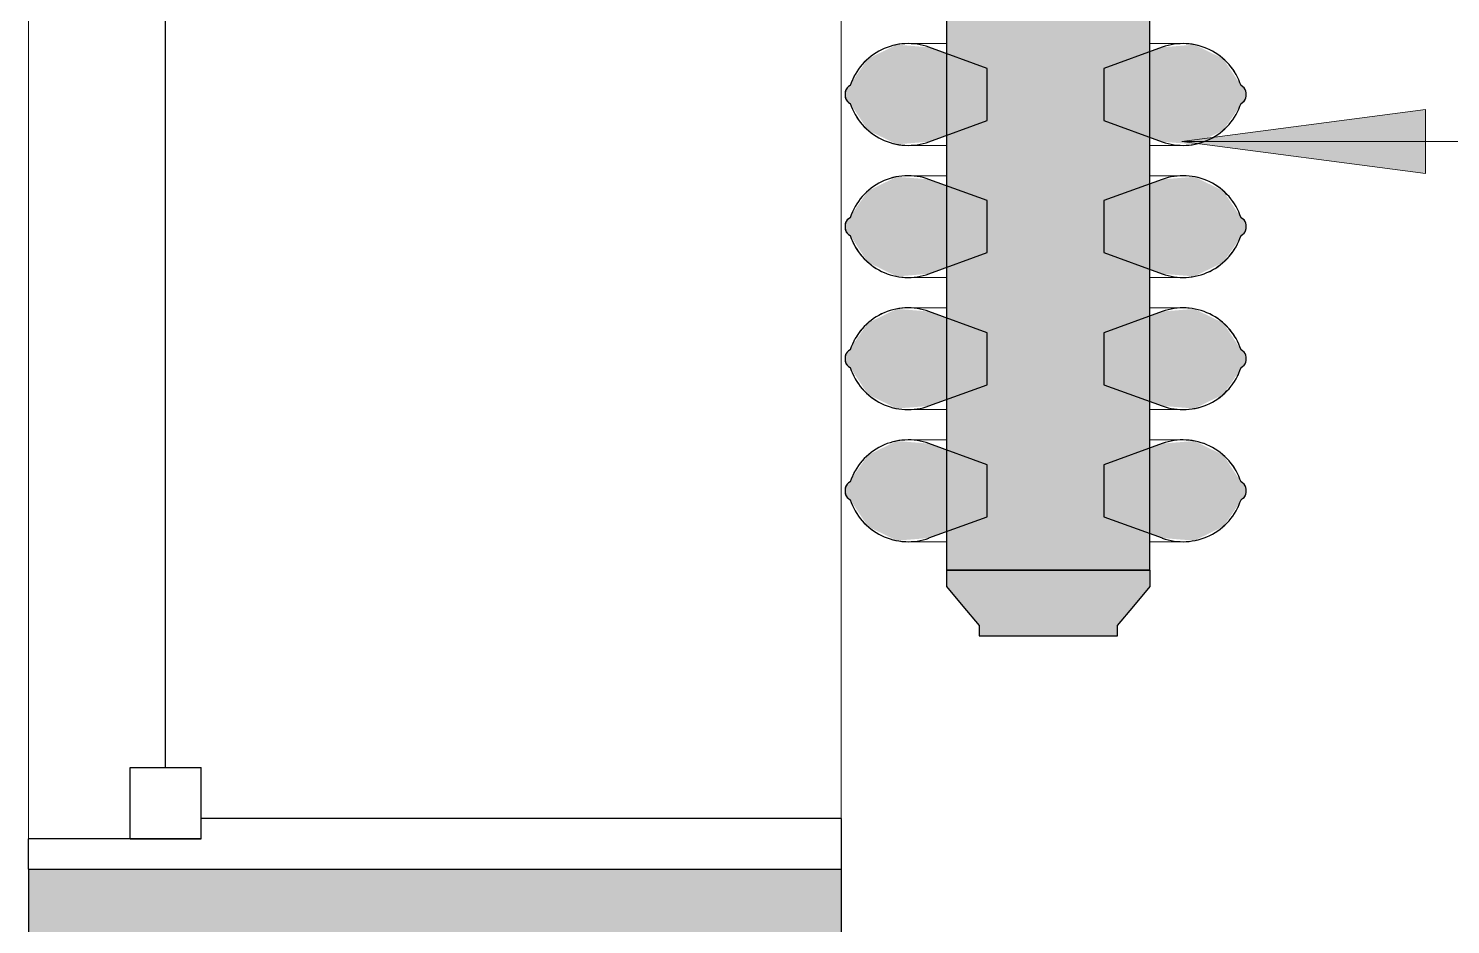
# Model space of a CAD drawing. Header units: inches. Extents: x -1176 to 1551, y -3558 to 978.
# Drawn here: x -1035.06 to -1000.06, y 603.01 to 625.06 of the extents above; entities that cross this region are included whole.
import ezdxf

# ---------------------------------------------------------------- set-up
doc = ezdxf.new("R2010")
doc.units = ezdxf.units.IN
doc.header["$MEASUREMENT"] = 0
doc.linetypes.add('Demolished', pattern=[0.1875, 0.125, -0.0625])
for name, color, linetype, lineweight in [('A-ANNO-KEYN', 231, 'Continuous', 9), ('A-GENM', 13, 'Demolished', 9), ('A-GLAZ', 151, 'Continuous', 18), ('A-WALL', 113, 'Continuous', 18), ('A-WALL-PATT', 111, 'Continuous', 18)]:
    doc.layers.add(name, color=color, linetype=linetype, lineweight=lineweight)

# ---------------------------------------------------------------- blocks, each defined once
blk = doc.blocks.new('Double Hung - side window 4_ X 6_ 3_ H-6972878-1st Floor Demo')
at = {"layer": 'A-GLAZ', "color": 8, "lineweight": 30}
for p, q in [((-18.75, 10), (-18, 10)), ((-18, 5.75), (-18, 10)), ((18, 5.75), (18, 10)), ((18.75, 10), (18, 10)), ((-18, 7.5), (-18, 5.75)), ((-18, 7.5), (-16.25, 7.5)), ((-16.25, 7.5), (-16.25, 5.75)), ((16.25, 7.5), (16.25, 5.75)), ((18, 7.5), (16.25, 7.5)), ((18, 7.5), (18, 5.75)), ((-16.25, 6.625), (16.25, 6.625)), ((-18, 5.75), (-16.25, 5.75)), ((-18, 5.75), (-17.5, 5.75)), ((-17.5, -10), (-17.5, 5.75)), ((18, 5.75), (16.25, 5.75)), ((17.5, 5.75), (18, 5.75)), ((17.5, 5.75), (17.5, -10)), ((-17.5, -10), (-18.75, -10)), ((17.5, -10), (18.75, -10))]:
    blk.add_line(p, q, dxfattribs=at)
blk = doc.blocks.new('Cast_Iron_Radiator_8182 - Cast_Iron_Radiator_8182-V45-1st Floor Demo')
at = {"layer": 'A-GENM', "linetype": 'Continuous'}
h = blk.add_hatch(color=7, dxfattribs=at)
h.paths.add_polyline_path([(5.226, -3.66), (5.161, -2.87), (4.639, -1.435), (3.361, -1.435), (2.839, -2.87), (2.774, -3.66), (3.121, -4.372), (3.807, -4.848), (3.874, -4.91), (4.037, -4.933), (4.126, -4.91), (4.218, -4.809), (4.879, -4.372)], flags=0)
h.paths.add_polyline_path([(5.226, 3.66), (4.879, 4.372), (4.193, 4.848), (4.126, 4.91), (3.963, 4.933), (3.874, 4.91), (3.782, 4.809), (3.121, 4.372), (2.774, 3.66), (2.839, 2.87), (3.361, 1.435), (4.639, 1.435), (5.161, 2.87)], flags=0)
h = blk.add_hatch(color=7, dxfattribs=at)
h.paths.add_polyline_path([(8.476, -3.66), (8.411, -2.87), (7.889, -1.435), (6.611, -1.435), (6.089, -2.87), (6.024, -3.66), (6.371, -4.372), (7.057, -4.848), (7.124, -4.91), (7.287, -4.933), (7.376, -4.91), (7.574, -4.739), (8.129, -4.372)], flags=0)
h.paths.add_polyline_path([(8.476, 3.66), (8.129, 4.372), (7.443, 4.848), (7.376, 4.91), (7.213, 4.933), (7.124, 4.91), (7.032, 4.809), (6.371, 4.372), (6.024, 3.66), (6.089, 2.87), (6.611, 1.435), (7.889, 1.435), (8.411, 2.87)], flags=0)
h = blk.add_hatch(color=7, dxfattribs=at)
h.paths.add_polyline_path([(11.726, 3.66), (11.379, 4.372), (10.693, 4.848), (10.626, 4.91), (10.463, 4.933), (10.374, 4.91), (10.282, 4.809), (9.621, 4.372), (9.274, 3.66), (9.339, 2.87), (9.861, 1.435), (11.139, 1.435), (11.661, 2.87)], flags=0)
h.paths.add_polyline_path([(11.726, -3.66), (11.661, -2.87), (11.139, -1.435), (9.861, -1.435), (9.339, -2.87), (9.274, -3.66), (9.621, -4.372), (10.307, -4.848), (10.374, -4.91), (10.537, -4.933), (10.626, -4.91), (10.718, -4.809), (11.379, -4.372)], flags=0)
h = blk.add_hatch(color=7, dxfattribs=at)
h.paths.add_polyline_path([(14.976, -3.66), (14.911, -2.87), (14.389, -1.435), (13.111, -1.435), (12.589, -2.87), (12.524, -3.66), (12.871, -4.372), (13.557, -4.848), (13.624, -4.91), (13.787, -4.933), (13.876, -4.91), (13.968, -4.809), (14.629, -4.372)], flags=0)
h.paths.add_polyline_path([(14.976, 3.66), (14.629, 4.372), (13.943, 4.848), (13.876, 4.91), (13.713, 4.933), (13.624, 4.91), (13.532, 4.809), (12.871, 4.372), (12.524, 3.66), (12.589, 2.87), (13.111, 1.435), (14.389, 1.435), (14.911, 2.87)], flags=0)
for points in [[(15.702, 2.561), (-7.179, 2.561), (-7.179, -2.438), (15.702, -2.438), (15.702, 0.642)], [(17.314, 1.77), (17.064, 1.77), (16.106, 2.574), (15.702, 2.574), (15.702, -2.438), (16.106, -2.438), (17.064, -1.634), (17.314, -1.634), (17.314, 0.642)]]:
    blk.add_hatch(color=7, dxfattribs=at).paths.add_polyline_path(points, flags=0)
at = {"layer": 'A-GENM', "color": 8, "linetype": 'Continuous', "lineweight": 30}
for p, q in [((4.037, 4.933), (3.963, 4.933)), ((7.287, 4.933), (7.213, 4.933)), ((10.537, 4.933), (10.463, 4.933)), ((13.787, 4.933), (13.713, 4.933)), ((3.807, 4.848), (3.782, 4.809)), ((4.218, 4.809), (4.193, 4.848)), ((7.057, 4.848), (7.032, 4.809)), ((7.468, 4.809), (7.443, 4.848)), ((10.307, 4.848), (10.282, 4.809)), ((10.718, 4.809), (10.693, 4.848)), ((13.557, 4.848), (13.532, 4.809)), ((13.968, 4.809), (13.943, 4.848)), ((2.839, 2.87), (3.361, 1.435)), ((4.639, 1.435), (5.161, 2.87)), ((6.089, 2.87), (6.611, 1.435)), ((7.889, 1.435), (8.411, 2.87)), ((9.339, 2.87), (9.861, 1.435)), ((11.139, 1.435), (11.661, 2.87)), ((12.589, 2.87), (13.111, 1.435)), ((14.389, 1.435), (14.911, 2.87)), ((15.702, 2.561), (-7.179, 2.561)), ((16.106, 2.574), (15.702, 2.574)), ((15.702, 2.574), (15.702, -2.438)), ((15.702, -2.438), (15.702, 2.561)), ((17.314, 1.77), (17.064, 1.77)), ((17.314, -1.634), (17.314, 1.77)), ((3.361, 1.435), (4.639, 1.435)), ((6.611, 1.435), (7.889, 1.435)), ((9.861, 1.435), (11.139, 1.435)), ((13.111, 1.435), (14.389, 1.435)), ((3.361, -1.435), (2.839, -2.87)), ((4.639, -1.435), (3.361, -1.435)), ((5.161, -2.87), (4.639, -1.435)), ((6.611, -1.435), (6.089, -2.87)), ((7.889, -1.435), (6.611, -1.435)), ((8.411, -2.87), (7.889, -1.435)), ((9.861, -1.435), (9.339, -2.87)), ((11.139, -1.435), (9.861, -1.435)), ((11.661, -2.87), (11.139, -1.435)), ((13.111, -1.435), (12.589, -2.87)), ((14.389, -1.435), (13.111, -1.435)), ((14.911, -2.87), (14.389, -1.435)), ((17.064, -1.634), (17.314, -1.634)), ((-7.179, -2.438), (15.702, -2.438)), ((15.702, -2.438), (16.106, -2.438)), ((3.782, -4.809), (3.807, -4.848)), ((4.193, -4.848), (4.218, -4.809)), ((7.032, -4.809), (7.057, -4.848)), ((7.443, -4.848), (7.468, -4.809)), ((10.282, -4.809), (10.307, -4.848)), ((10.693, -4.848), (10.718, -4.809)), ((13.532, -4.809), (13.557, -4.848)), ((13.943, -4.848), (13.968, -4.809)), ((3.963, -4.933), (4.037, -4.933)), ((7.213, -4.933), (7.287, -4.933)), ((10.463, -4.933), (10.537, -4.933)), ((13.713, -4.933), (13.787, -4.933))]:
    blk.add_line(p, q, dxfattribs=at)
at = {"layer": 'A-GENM', "linetype": 'Continuous', "flags": 128}
for points in [[(3.807, 4.848), (3.812, 4.854), (3.816, 4.86), (3.821, 4.866), (3.825, 4.872), (3.831, 4.877), (3.836, 4.882), (3.841, 4.887), (3.847, 4.892), (3.853, 4.896), (3.859, 4.901), (3.865, 4.905), (3.872, 4.909), (3.878, 4.912), (3.885, 4.915), (3.892, 4.918), (3.899, 4.921), (3.906, 4.924), (3.913, 4.926), (3.92, 4.928), (3.927, 4.929), (3.934, 4.93), (3.942, 4.931), (3.949, 4.932), (3.957, 4.933), (3.963, 4.933)], [(4.037, 4.933), (4.044, 4.932), (4.052, 4.932), (4.059, 4.931), (4.067, 4.93), (4.074, 4.929), (4.081, 4.927), (4.088, 4.925), (4.095, 4.923), (4.102, 4.921), (4.109, 4.918), (4.116, 4.915), (4.123, 4.912), (4.129, 4.908), (4.136, 4.904), (4.142, 4.9), (4.148, 4.896), (4.154, 4.891), (4.159, 4.887), (4.165, 4.882), (4.17, 4.876), (4.175, 4.871), (4.18, 4.865), (4.185, 4.859), (4.189, 4.854), (4.193, 4.848)], [(7.057, 4.848), (7.062, 4.854), (7.066, 4.86), (7.071, 4.866), (7.075, 4.872), (7.081, 4.877), (7.086, 4.882), (7.091, 4.887), (7.097, 4.892), (7.103, 4.896), (7.109, 4.901), (7.115, 4.905), (7.122, 4.909), (7.128, 4.912), (7.135, 4.915), (7.142, 4.918), (7.149, 4.921), (7.156, 4.924), (7.163, 4.926), (7.17, 4.928), (7.177, 4.929), (7.184, 4.93), (7.192, 4.931), (7.199, 4.932), (7.207, 4.933), (7.213, 4.933)], [(7.287, 4.933), (7.294, 4.932), (7.302, 4.932), (7.309, 4.931), (7.317, 4.93), (7.324, 4.929), (7.331, 4.927), (7.338, 4.925), (7.345, 4.923), (7.352, 4.921), (7.359, 4.918), (7.366, 4.915), (7.373, 4.912), (7.379, 4.908), (7.386, 4.904), (7.392, 4.9), (7.398, 4.896), (7.404, 4.891), (7.409, 4.887), (7.415, 4.882), (7.42, 4.876), (7.425, 4.871), (7.43, 4.865), (7.435, 4.859), (7.439, 4.854), (7.443, 4.848)], [(10.307, 4.848), (10.312, 4.854), (10.316, 4.86), (10.321, 4.866), (10.325, 4.872), (10.331, 4.877), (10.336, 4.882), (10.341, 4.887), (10.347, 4.892), (10.353, 4.896), (10.359, 4.901), (10.365, 4.905), (10.372, 4.909), (10.378, 4.912), (10.385, 4.915), (10.392, 4.918), (10.399, 4.921), (10.406, 4.924), (10.413, 4.926), (10.42, 4.928), (10.427, 4.929), (10.434, 4.93), (10.442, 4.931), (10.449, 4.932), (10.457, 4.933), (10.463, 4.933)], [(10.537, 4.933), (10.544, 4.932), (10.552, 4.932), (10.559, 4.931), (10.567, 4.93), (10.574, 4.929), (10.581, 4.927), (10.588, 4.925), (10.595, 4.923), (10.602, 4.921), (10.609, 4.918), (10.616, 4.915), (10.623, 4.912), (10.629, 4.908), (10.636, 4.904), (10.642, 4.9), (10.648, 4.896), (10.654, 4.891), (10.659, 4.887), (10.665, 4.882), (10.67, 4.876), (10.675, 4.871), (10.68, 4.865), (10.685, 4.859), (10.689, 4.854), (10.693, 4.848)], [(13.557, 4.848), (13.562, 4.854), (13.566, 4.86), (13.571, 4.866), (13.575, 4.872), (13.581, 4.877), (13.586, 4.882), (13.591, 4.887), (13.597, 4.892), (13.603, 4.896), (13.609, 4.901), (13.615, 4.905), (13.622, 4.909), (13.628, 4.912), (13.635, 4.915), (13.642, 4.918), (13.649, 4.921), (13.656, 4.924), (13.663, 4.926), (13.67, 4.928), (13.677, 4.929), (13.684, 4.93), (13.692, 4.931), (13.699, 4.932), (13.707, 4.933), (13.713, 4.933)], [(13.787, 4.933), (13.794, 4.932), (13.802, 4.932), (13.809, 4.931), (13.817, 4.93), (13.824, 4.929), (13.831, 4.927), (13.838, 4.925), (13.845, 4.923), (13.852, 4.921), (13.859, 4.918), (13.866, 4.915), (13.873, 4.912), (13.879, 4.908), (13.886, 4.904), (13.892, 4.9), (13.898, 4.896), (13.904, 4.891), (13.909, 4.887), (13.915, 4.882), (13.92, 4.876), (13.925, 4.871), (13.93, 4.865), (13.935, 4.859), (13.939, 4.854), (13.943, 4.848)], [(2.748, 3.383), (2.749, 3.443), (2.753, 3.503), (2.759, 3.563), (2.767, 3.622), (2.778, 3.681), (2.791, 3.74), (2.807, 3.798), (2.824, 3.855), (2.844, 3.911), (2.867, 3.967), (2.891, 4.022), (2.918, 4.076), (2.946, 4.128), (2.977, 4.18), (3.01, 4.23), (3.045, 4.279), (3.082, 4.326), (3.12, 4.372), (3.161, 4.416), (3.203, 4.459), (3.247, 4.5), (3.292, 4.539), (3.339, 4.576), (3.388, 4.612), (3.438, 4.645), (3.489, 4.677), (3.541, 4.706), (3.595, 4.733), (3.649, 4.758), (3.705, 4.781), (3.761, 4.802), (3.782, 4.809)], [(4.218, 4.809), (4.275, 4.789), (4.331, 4.767), (4.385, 4.743), (4.439, 4.716), (4.492, 4.688), (4.544, 4.657), (4.594, 4.624), (4.643, 4.59), (4.691, 4.553), (4.737, 4.515), (4.781, 4.474), (4.824, 4.432), (4.865, 4.389), (4.904, 4.343), (4.942, 4.296), (4.977, 4.248), (5.011, 4.198), (5.043, 4.147), (5.072, 4.095), (5.099, 4.042), (5.125, 3.987), (5.148, 3.932), (5.169, 3.876), (5.187, 3.819), (5.203, 3.761), (5.217, 3.703), (5.229, 3.644), (5.238, 3.585), (5.245, 3.525), (5.25, 3.465), (5.252, 3.405), (5.252, 3.383)], [(5.998, 3.383), (5.999, 3.443), (6.003, 3.503), (6.009, 3.563), (6.017, 3.622), (6.028, 3.681), (6.041, 3.74), (6.057, 3.798), (6.074, 3.855), (6.094, 3.911), (6.117, 3.967), (6.141, 4.022), (6.168, 4.076), (6.196, 4.128), (6.227, 4.18), (6.26, 4.23), (6.295, 4.279), (6.332, 4.326), (6.37, 4.372), (6.411, 4.416), (6.453, 4.459), (6.497, 4.5), (6.542, 4.539), (6.589, 4.576), (6.638, 4.612), (6.688, 4.645), (6.739, 4.677), (6.791, 4.706), (6.845, 4.733), (6.899, 4.758), (6.955, 4.781), (7.011, 4.802), (7.032, 4.809)], [(7.468, 4.809), (7.525, 4.789), (7.581, 4.767), (7.635, 4.743), (7.689, 4.716), (7.742, 4.688), (7.794, 4.657), (7.844, 4.624), (7.893, 4.59), (7.941, 4.553), (7.987, 4.515), (8.031, 4.474), (8.074, 4.432), (8.115, 4.389), (8.154, 4.343), (8.192, 4.296), (8.227, 4.248), (8.261, 4.198), (8.293, 4.147), (8.322, 4.095), (8.349, 4.042), (8.375, 3.987), (8.398, 3.932), (8.419, 3.876), (8.437, 3.819), (8.453, 3.761), (8.467, 3.703), (8.479, 3.644), (8.488, 3.585), (8.495, 3.525), (8.5, 3.465), (8.502, 3.405), (8.502, 3.383)], [(9.248, 3.383), (9.249, 3.443), (9.253, 3.503), (9.259, 3.563), (9.267, 3.622), (9.278, 3.681), (9.291, 3.74), (9.307, 3.798), (9.324, 3.855), (9.344, 3.911), (9.367, 3.967), (9.391, 4.022), (9.418, 4.076), (9.446, 4.128), (9.477, 4.18), (9.51, 4.23), (9.545, 4.279), (9.582, 4.326), (9.62, 4.372), (9.661, 4.416), (9.703, 4.459), (9.747, 4.5), (9.792, 4.539), (9.839, 4.576), (9.888, 4.612), (9.938, 4.645), (9.989, 4.677), (10.041, 4.706), (10.095, 4.733), (10.149, 4.758), (10.205, 4.781), (10.261, 4.802), (10.282, 4.809)], [(10.718, 4.809), (10.775, 4.789), (10.831, 4.767), (10.885, 4.743), (10.939, 4.716), (10.992, 4.688), (11.044, 4.657), (11.094, 4.624), (11.143, 4.59), (11.191, 4.553), (11.237, 4.515), (11.281, 4.474), (11.324, 4.432), (11.365, 4.389), (11.404, 4.343), (11.442, 4.296), (11.477, 4.248), (11.511, 4.198), (11.543, 4.147), (11.572, 4.095), (11.599, 4.042), (11.625, 3.987), (11.648, 3.932), (11.669, 3.876), (11.687, 3.819), (11.703, 3.761), (11.717, 3.703), (11.729, 3.644), (11.738, 3.585), (11.745, 3.525), (11.75, 3.465), (11.752, 3.405), (11.752, 3.383)], [(12.498, 3.383), (12.499, 3.443), (12.503, 3.503), (12.509, 3.563), (12.517, 3.622), (12.528, 3.681), (12.541, 3.74), (12.557, 3.798), (12.574, 3.855), (12.594, 3.911), (12.617, 3.967), (12.641, 4.022), (12.668, 4.076), (12.696, 4.128), (12.727, 4.18), (12.76, 4.23), (12.795, 4.279), (12.832, 4.326), (12.87, 4.372), (12.911, 4.416), (12.953, 4.459), (12.997, 4.5), (13.042, 4.539), (13.089, 4.576), (13.138, 4.612), (13.188, 4.645), (13.239, 4.677), (13.291, 4.706), (13.345, 4.733), (13.399, 4.758), (13.455, 4.781), (13.511, 4.802), (13.532, 4.809)], [(13.968, 4.809), (14.025, 4.789), (14.081, 4.767), (14.135, 4.743), (14.189, 4.716), (14.242, 4.688), (14.294, 4.657), (14.344, 4.624), (14.393, 4.59), (14.441, 4.553), (14.487, 4.515), (14.531, 4.474), (14.574, 4.432), (14.615, 4.389), (14.654, 4.343), (14.692, 4.296), (14.727, 4.248), (14.761, 4.198), (14.793, 4.147), (14.822, 4.095), (14.849, 4.042), (14.875, 3.987), (14.898, 3.932), (14.919, 3.876), (14.937, 3.819), (14.953, 3.761), (14.967, 3.703), (14.979, 3.644), (14.988, 3.585), (14.995, 3.525), (15, 3.465), (15.002, 3.405), (15.002, 3.383)], [(2.748, 2.571), (2.748, 2.642), (2.748, 2.71), (2.748, 2.775), (2.748, 2.837), (2.748, 2.896), (2.748, 2.952), (2.748, 3.005), (2.748, 3.055), (2.748, 3.102), (2.748, 3.145), (2.748, 3.185), (2.748, 3.221), (2.748, 3.254), (2.748, 3.283), (2.748, 3.309), (2.748, 3.33), (2.748, 3.348), (2.748, 3.363), (2.748, 3.373), (2.748, 3.38), (2.748, 3.383), (2.748, 3.383)], [(5.252, 3.383), (5.252, 3.381), (5.252, 3.375), (5.252, 3.366), (5.252, 3.353), (5.252, 3.336), (5.252, 3.315), (5.252, 3.29), (5.252, 3.262), (5.252, 3.23), (5.252, 3.195), (5.252, 3.156), (5.252, 3.114), (5.252, 3.068), (5.252, 3.019), (5.252, 2.967), (5.252, 2.911), (5.252, 2.853), (5.252, 2.792), (5.252, 2.727), (5.252, 2.66), (5.252, 2.591), (5.252, 2.561)], [(5.998, 2.571), (5.998, 2.642), (5.998, 2.71), (5.998, 2.775), (5.998, 2.837), (5.998, 2.896), (5.998, 2.952), (5.998, 3.005), (5.998, 3.055), (5.998, 3.102), (5.998, 3.145), (5.998, 3.185), (5.998, 3.221), (5.998, 3.254), (5.998, 3.283), (5.998, 3.309), (5.998, 3.33), (5.998, 3.348), (5.998, 3.363), (5.998, 3.373), (5.998, 3.38), (5.998, 3.383), (5.998, 3.383)], [(8.502, 3.383), (8.502, 3.381), (8.502, 3.375), (8.502, 3.366), (8.502, 3.353), (8.502, 3.336), (8.502, 3.315), (8.502, 3.29), (8.502, 3.262), (8.502, 3.23), (8.502, 3.195), (8.502, 3.156), (8.502, 3.114), (8.502, 3.068), (8.502, 3.019), (8.502, 2.967), (8.502, 2.911), (8.502, 2.853), (8.502, 2.792), (8.502, 2.727), (8.502, 2.66), (8.502, 2.591), (8.502, 2.561)], [(9.248, 2.571), (9.248, 2.642), (9.248, 2.71), (9.248, 2.775), (9.248, 2.837), (9.248, 2.896), (9.248, 2.952), (9.248, 3.005), (9.248, 3.055), (9.248, 3.102), (9.248, 3.145), (9.248, 3.185), (9.248, 3.221), (9.248, 3.254), (9.248, 3.283), (9.248, 3.309), (9.248, 3.33), (9.248, 3.348), (9.248, 3.363), (9.248, 3.373), (9.248, 3.38), (9.248, 3.383), (9.248, 3.383)], [(11.752, 3.383), (11.752, 3.381), (11.752, 3.375), (11.752, 3.366), (11.752, 3.353), (11.752, 3.336), (11.752, 3.315), (11.752, 3.29), (11.752, 3.262), (11.752, 3.23), (11.752, 3.195), (11.752, 3.156), (11.752, 3.114), (11.752, 3.068), (11.752, 3.019), (11.752, 2.967), (11.752, 2.911), (11.752, 2.853), (11.752, 2.792), (11.752, 2.727), (11.752, 2.66), (11.752, 2.591), (11.752, 2.561)], [(12.498, 2.571), (12.498, 2.642), (12.498, 2.71), (12.498, 2.775), (12.498, 2.837), (12.498, 2.896), (12.498, 2.952), (12.498, 3.005), (12.498, 3.055), (12.498, 3.102), (12.498, 3.145), (12.498, 3.185), (12.498, 3.221), (12.498, 3.254), (12.498, 3.283), (12.498, 3.309), (12.498, 3.33), (12.498, 3.348), (12.498, 3.363), (12.498, 3.373), (12.498, 3.38), (12.498, 3.383), (12.498, 3.383)], [(15.002, 3.383), (15.002, 3.381), (15.002, 3.375), (15.002, 3.366), (15.002, 3.353), (15.002, 3.336), (15.002, 3.315), (15.002, 3.29), (15.002, 3.262), (15.002, 3.23), (15.002, 3.195), (15.002, 3.156), (15.002, 3.114), (15.002, 3.068), (15.002, 3.019), (15.002, 2.967), (15.002, 2.911), (15.002, 2.853), (15.002, 2.792), (15.002, 2.727), (15.002, 2.66), (15.002, 2.591), (15.002, 2.561)], [(2.748, -3.383), (2.748, -3.381), (2.748, -3.375), (2.748, -3.366), (2.748, -3.353), (2.748, -3.336), (2.748, -3.315), (2.748, -3.29), (2.748, -3.262), (2.748, -3.23), (2.748, -3.195), (2.748, -3.156), (2.748, -3.114), (2.748, -3.068), (2.748, -3.019), (2.748, -2.967), (2.748, -2.911), (2.748, -2.853), (2.748, -2.792), (2.748, -2.727), (2.748, -2.66), (2.748, -2.591), (2.748, -2.518), (2.748, -2.444)], [(5.252, -2.438), (5.252, -2.498), (5.252, -2.571), (5.252, -2.642), (5.252, -2.71), (5.252, -2.775), (5.252, -2.837), (5.252, -2.896), (5.252, -2.952), (5.252, -3.005), (5.252, -3.055), (5.252, -3.102), (5.252, -3.145), (5.252, -3.185), (5.252, -3.221), (5.252, -3.254), (5.252, -3.283), (5.252, -3.309), (5.252, -3.33), (5.252, -3.348), (5.252, -3.363), (5.252, -3.373), (5.252, -3.38), (5.252, -3.383), (5.252, -3.383)], [(5.998, -3.383), (5.998, -3.381), (5.998, -3.375), (5.998, -3.366), (5.998, -3.353), (5.998, -3.336), (5.998, -3.315), (5.998, -3.29), (5.998, -3.262), (5.998, -3.23), (5.998, -3.195), (5.998, -3.156), (5.998, -3.114), (5.998, -3.068), (5.998, -3.019), (5.998, -2.967), (5.998, -2.911), (5.998, -2.853), (5.998, -2.792), (5.998, -2.727), (5.998, -2.66), (5.998, -2.591), (5.998, -2.518), (5.998, -2.444)], [(8.502, -2.438), (8.502, -2.498), (8.502, -2.571), (8.502, -2.642), (8.502, -2.71), (8.502, -2.775), (8.502, -2.837), (8.502, -2.896), (8.502, -2.952), (8.502, -3.005), (8.502, -3.055), (8.502, -3.102), (8.502, -3.145), (8.502, -3.185), (8.502, -3.221), (8.502, -3.254), (8.502, -3.283), (8.502, -3.309), (8.502, -3.33), (8.502, -3.348), (8.502, -3.363), (8.502, -3.373), (8.502, -3.38), (8.502, -3.383), (8.502, -3.383)], [(9.248, -3.383), (9.248, -3.381), (9.248, -3.375), (9.248, -3.366), (9.248, -3.353), (9.248, -3.336), (9.248, -3.315), (9.248, -3.29), (9.248, -3.262), (9.248, -3.23), (9.248, -3.195), (9.248, -3.156), (9.248, -3.114), (9.248, -3.068), (9.248, -3.019), (9.248, -2.967), (9.248, -2.911), (9.248, -2.853), (9.248, -2.792), (9.248, -2.727), (9.248, -2.66), (9.248, -2.591), (9.248, -2.518), (9.248, -2.444)], [(11.752, -2.438), (11.752, -2.498), (11.752, -2.571), (11.752, -2.642), (11.752, -2.71), (11.752, -2.775), (11.752, -2.837), (11.752, -2.896), (11.752, -2.952), (11.752, -3.005), (11.752, -3.055), (11.752, -3.102), (11.752, -3.145), (11.752, -3.185), (11.752, -3.221), (11.752, -3.254), (11.752, -3.283), (11.752, -3.309), (11.752, -3.33), (11.752, -3.348), (11.752, -3.363), (11.752, -3.373), (11.752, -3.38), (11.752, -3.383), (11.752, -3.383)], [(12.498, -3.383), (12.498, -3.381), (12.498, -3.375), (12.498, -3.366), (12.498, -3.353), (12.498, -3.336), (12.498, -3.315), (12.498, -3.29), (12.498, -3.262), (12.498, -3.23), (12.498, -3.195), (12.498, -3.156), (12.498, -3.114), (12.498, -3.068), (12.498, -3.019), (12.498, -2.967), (12.498, -2.911), (12.498, -2.853), (12.498, -2.792), (12.498, -2.727), (12.498, -2.66), (12.498, -2.591), (12.498, -2.518), (12.498, -2.444)], [(15.002, -2.438), (15.002, -2.498), (15.002, -2.571), (15.002, -2.642), (15.002, -2.71), (15.002, -2.775), (15.002, -2.837), (15.002, -2.896), (15.002, -2.952), (15.002, -3.005), (15.002, -3.055), (15.002, -3.102), (15.002, -3.145), (15.002, -3.185), (15.002, -3.221), (15.002, -3.254), (15.002, -3.283), (15.002, -3.309), (15.002, -3.33), (15.002, -3.348), (15.002, -3.363), (15.002, -3.373), (15.002, -3.38), (15.002, -3.383), (15.002, -3.383)], [(3.782, -4.809), (3.725, -4.789), (3.669, -4.767), (3.615, -4.743), (3.561, -4.716), (3.508, -4.688), (3.456, -4.657), (3.406, -4.624), (3.357, -4.59), (3.309, -4.553), (3.263, -4.515), (3.219, -4.474), (3.176, -4.432), (3.135, -4.389), (3.096, -4.343), (3.058, -4.296), (3.023, -4.248), (2.989, -4.198), (2.957, -4.147), (2.928, -4.095), (2.901, -4.042), (2.875, -3.987), (2.852, -3.932), (2.831, -3.876), (2.813, -3.819), (2.797, -3.761), (2.783, -3.703), (2.771, -3.644), (2.762, -3.585), (2.755, -3.525), (2.75, -3.465), (2.748, -3.405), (2.748, -3.383)], [(5.252, -3.383), (5.251, -3.443), (5.247, -3.503), (5.241, -3.563), (5.233, -3.622), (5.222, -3.681), (5.209, -3.74), (5.193, -3.798), (5.176, -3.855), (5.156, -3.911), (5.133, -3.967), (5.109, -4.022), (5.082, -4.076), (5.054, -4.128), (5.023, -4.18), (4.99, -4.23), (4.955, -4.279), (4.918, -4.326), (4.88, -4.372), (4.839, -4.416), (4.797, -4.459), (4.753, -4.5), (4.708, -4.539), (4.661, -4.576), (4.612, -4.612), (4.562, -4.645), (4.511, -4.677), (4.459, -4.706), (4.405, -4.733), (4.351, -4.758), (4.295, -4.781), (4.239, -4.802), (4.218, -4.809)], [(7.032, -4.809), (6.975, -4.789), (6.919, -4.767), (6.865, -4.743), (6.811, -4.716), (6.758, -4.688), (6.706, -4.657), (6.656, -4.624), (6.607, -4.59), (6.559, -4.553), (6.513, -4.515), (6.469, -4.474), (6.426, -4.432), (6.385, -4.389), (6.346, -4.343), (6.308, -4.296), (6.273, -4.248), (6.239, -4.198), (6.207, -4.147), (6.178, -4.095), (6.151, -4.042), (6.125, -3.987), (6.102, -3.932), (6.081, -3.876), (6.063, -3.819), (6.047, -3.761), (6.033, -3.703), (6.021, -3.644), (6.012, -3.585), (6.005, -3.525), (6, -3.465), (5.998, -3.405), (5.998, -3.383)], [(8.502, -3.383), (8.501, -3.443), (8.497, -3.503), (8.491, -3.563), (8.483, -3.622), (8.472, -3.681), (8.459, -3.74), (8.443, -3.798), (8.426, -3.855), (8.406, -3.911), (8.383, -3.967), (8.359, -4.022), (8.332, -4.076), (8.304, -4.128), (8.273, -4.18), (8.24, -4.23), (8.205, -4.279), (8.168, -4.326), (8.13, -4.372), (8.089, -4.416), (8.047, -4.459), (8.003, -4.5), (7.958, -4.539), (7.911, -4.576), (7.862, -4.612), (7.812, -4.645), (7.761, -4.677), (7.709, -4.706), (7.655, -4.733), (7.601, -4.758), (7.545, -4.781), (7.489, -4.802), (7.468, -4.809)], [(10.282, -4.809), (10.225, -4.789), (10.169, -4.767), (10.115, -4.743), (10.061, -4.716), (10.008, -4.688), (9.956, -4.657), (9.906, -4.624), (9.857, -4.59), (9.809, -4.553), (9.763, -4.515), (9.719, -4.474), (9.676, -4.432), (9.635, -4.389), (9.596, -4.343), (9.558, -4.296), (9.523, -4.248), (9.489, -4.198), (9.457, -4.147), (9.428, -4.095), (9.401, -4.042), (9.375, -3.987), (9.352, -3.932), (9.331, -3.876), (9.313, -3.819), (9.297, -3.761), (9.283, -3.703), (9.271, -3.644), (9.262, -3.585), (9.255, -3.525), (9.25, -3.465), (9.248, -3.405), (9.248, -3.383)], [(11.752, -3.383), (11.751, -3.443), (11.747, -3.503), (11.741, -3.563), (11.733, -3.622), (11.722, -3.681), (11.709, -3.74), (11.693, -3.798), (11.676, -3.855), (11.656, -3.911), (11.633, -3.967), (11.609, -4.022), (11.582, -4.076), (11.554, -4.128), (11.523, -4.18), (11.49, -4.23), (11.455, -4.279), (11.418, -4.326), (11.38, -4.372), (11.339, -4.416), (11.297, -4.459), (11.253, -4.5), (11.208, -4.539), (11.161, -4.576), (11.112, -4.612), (11.062, -4.645), (11.011, -4.677), (10.959, -4.706), (10.905, -4.733), (10.851, -4.758), (10.795, -4.781), (10.739, -4.802), (10.718, -4.809)], [(13.532, -4.809), (13.475, -4.789), (13.419, -4.767), (13.365, -4.743), (13.311, -4.716), (13.258, -4.688), (13.206, -4.657), (13.156, -4.624), (13.107, -4.59), (13.059, -4.553), (13.013, -4.515), (12.969, -4.474), (12.926, -4.432), (12.885, -4.389), (12.846, -4.343), (12.808, -4.296), (12.773, -4.248), (12.739, -4.198), (12.707, -4.147), (12.678, -4.095), (12.651, -4.042), (12.625, -3.987), (12.602, -3.932), (12.581, -3.876), (12.563, -3.819), (12.547, -3.761), (12.533, -3.703), (12.521, -3.644), (12.512, -3.585), (12.505, -3.525), (12.5, -3.465), (12.498, -3.405), (12.498, -3.383)], [(15.002, -3.383), (15.001, -3.443), (14.997, -3.503), (14.991, -3.563), (14.983, -3.622), (14.972, -3.681), (14.959, -3.74), (14.943, -3.798), (14.926, -3.855), (14.906, -3.911), (14.883, -3.967), (14.859, -4.022), (14.832, -4.076), (14.804, -4.128), (14.773, -4.18), (14.74, -4.23), (14.705, -4.279), (14.668, -4.326), (14.63, -4.372), (14.589, -4.416), (14.547, -4.459), (14.503, -4.5), (14.458, -4.539), (14.411, -4.576), (14.362, -4.612), (14.312, -4.645), (14.261, -4.677), (14.209, -4.706), (14.155, -4.733), (14.101, -4.758), (14.045, -4.781), (13.989, -4.802), (13.968, -4.809)], [(3.963, -4.933), (3.956, -4.932), (3.948, -4.932), (3.941, -4.931), (3.933, -4.93), (3.926, -4.929), (3.919, -4.927), (3.912, -4.925), (3.905, -4.923), (3.898, -4.921), (3.891, -4.918), (3.884, -4.915), (3.877, -4.912), (3.871, -4.908), (3.864, -4.904), (3.858, -4.9), (3.852, -4.896), (3.846, -4.891), (3.841, -4.887), (3.835, -4.882), (3.83, -4.876), (3.825, -4.871), (3.82, -4.865), (3.815, -4.859), (3.811, -4.854), (3.807, -4.848)], [(4.193, -4.848), (4.188, -4.854), (4.184, -4.86), (4.179, -4.866), (4.175, -4.872), (4.169, -4.877), (4.164, -4.882), (4.159, -4.887), (4.153, -4.892), (4.147, -4.896), (4.141, -4.901), (4.135, -4.905), (4.128, -4.909), (4.122, -4.912), (4.115, -4.915), (4.108, -4.918), (4.101, -4.921), (4.094, -4.924), (4.087, -4.926), (4.08, -4.928), (4.073, -4.929), (4.066, -4.93), (4.058, -4.931), (4.051, -4.932), (4.043, -4.933), (4.037, -4.933)], [(7.213, -4.933), (7.206, -4.932), (7.198, -4.932), (7.191, -4.931), (7.183, -4.93), (7.176, -4.929), (7.169, -4.927), (7.162, -4.925), (7.155, -4.923), (7.148, -4.921), (7.141, -4.918), (7.134, -4.915), (7.127, -4.912), (7.121, -4.908), (7.114, -4.904), (7.108, -4.9), (7.102, -4.896), (7.096, -4.891), (7.091, -4.887), (7.085, -4.882), (7.08, -4.876), (7.075, -4.871), (7.07, -4.865), (7.065, -4.859), (7.061, -4.854), (7.057, -4.848)], [(7.443, -4.848), (7.438, -4.854), (7.434, -4.86), (7.429, -4.866), (7.425, -4.872), (7.419, -4.877), (7.414, -4.882), (7.409, -4.887), (7.403, -4.892), (7.397, -4.896), (7.391, -4.901), (7.385, -4.905), (7.378, -4.909), (7.372, -4.912), (7.365, -4.915), (7.358, -4.918), (7.351, -4.921), (7.344, -4.924), (7.337, -4.926), (7.33, -4.928), (7.323, -4.929), (7.316, -4.93), (7.308, -4.931), (7.301, -4.932), (7.293, -4.933), (7.287, -4.933)], [(10.463, -4.933), (10.456, -4.932), (10.448, -4.932), (10.441, -4.931), (10.433, -4.93), (10.426, -4.929), (10.419, -4.927), (10.412, -4.925), (10.405, -4.923), (10.398, -4.921), (10.391, -4.918), (10.384, -4.915), (10.377, -4.912), (10.371, -4.908), (10.364, -4.904), (10.358, -4.9), (10.352, -4.896), (10.346, -4.891), (10.341, -4.887), (10.335, -4.882), (10.33, -4.876), (10.325, -4.871), (10.32, -4.865), (10.315, -4.859), (10.311, -4.854), (10.307, -4.848)], [(10.693, -4.848), (10.688, -4.854), (10.684, -4.86), (10.679, -4.866), (10.675, -4.872), (10.669, -4.877), (10.664, -4.882), (10.659, -4.887), (10.653, -4.892), (10.647, -4.896), (10.641, -4.901), (10.635, -4.905), (10.628, -4.909), (10.622, -4.912), (10.615, -4.915), (10.608, -4.918), (10.601, -4.921), (10.594, -4.924), (10.587, -4.926), (10.58, -4.928), (10.573, -4.929), (10.566, -4.93), (10.558, -4.931), (10.551, -4.932), (10.543, -4.933), (10.537, -4.933)], [(13.713, -4.933), (13.706, -4.932), (13.698, -4.932), (13.691, -4.931), (13.683, -4.93), (13.676, -4.929), (13.669, -4.927), (13.662, -4.925), (13.655, -4.923), (13.648, -4.921), (13.641, -4.918), (13.634, -4.915), (13.627, -4.912), (13.621, -4.908), (13.614, -4.904), (13.608, -4.9), (13.602, -4.896), (13.596, -4.891), (13.591, -4.887), (13.585, -4.882), (13.58, -4.876), (13.575, -4.871), (13.57, -4.865), (13.565, -4.859), (13.561, -4.854), (13.557, -4.848)], [(13.943, -4.848), (13.938, -4.854), (13.934, -4.86), (13.929, -4.866), (13.925, -4.872), (13.919, -4.877), (13.914, -4.882), (13.909, -4.887), (13.903, -4.892), (13.897, -4.896), (13.891, -4.901), (13.885, -4.905), (13.878, -4.909), (13.872, -4.912), (13.865, -4.915), (13.858, -4.918), (13.851, -4.921), (13.844, -4.924), (13.837, -4.926), (13.83, -4.928), (13.823, -4.929), (13.816, -4.93), (13.808, -4.931), (13.801, -4.932), (13.793, -4.933), (13.787, -4.933)]]:
    blk.add_lwpolyline(points, dxfattribs=at)
at = {"layer": 'A-GENM', "color": 8, "linetype": 'Continuous', "lineweight": 30, "flags": 128}
for points in [[(17.064, 1.77), (16.585, 2.172), (16.106, 2.574)], [(16.106, -2.438), (16.585, -2.036), (17.064, -1.634)]]:
    blk.add_lwpolyline(points, dxfattribs=at)
at = {"layer": 'A-GENM', "color": 8, "linetype": 'Continuous', "lineweight": 30}
for centre, radius, start, end in [((3.963, 4.747), 0.186, 90, 147), ((4.037, 4.747), 0.186, 33, 90), ((7.213, 4.747), 0.186, 90, 147), ((7.287, 4.747), 0.186, 33, 90), ((10.463, 4.747), 0.186, 90, 147), ((10.537, 4.747), 0.186, 33, 90), ((13.713, 4.747), 0.186, 90, 147), ((13.787, 4.747), 0.186, 33, 90), ((4.248, 3.383), 1.5, 108.1106, 200), ((3.752, 3.383), 1.5, 340, 71.8894), ((7.498, 3.383), 1.5, 108.1106, 200), ((7.002, 3.383), 1.5, 340, 71.8894), ((10.748, 3.383), 1.5, 108.1106, 200), ((10.252, 3.383), 1.5, 340, 71.8894), ((13.998, 3.383), 1.5, 108.1106, 200), ((13.502, 3.383), 1.5, 340, 71.8894), ((4.248, -3.383), 1.5, 160, 251.8894), ((3.752, -3.383), 1.5, 288.1106, 20), ((7.498, -3.383), 1.5, 160, 251.8894), ((7.002, -3.383), 1.5, 288.1106, 20), ((10.748, -3.383), 1.5, 160, 251.8894), ((10.252, -3.383), 1.5, 288.1106, 20), ((13.998, -3.383), 1.5, 160, 251.8894), ((13.502, -3.383), 1.5, 288.1106, 20), ((3.963, -4.747), 0.186, 213, 270), ((4.037, -4.747), 0.186, 270, 327), ((7.213, -4.747), 0.186, 213, 270), ((7.287, -4.747), 0.186, 270, 327), ((10.463, -4.747), 0.186, 213, 270), ((10.537, -4.747), 0.186, 270, 327), ((13.713, -4.747), 0.186, 213, 270), ((13.787, -4.747), 0.186, 270, 327)]:
    blk.add_arc(centre, radius, start, end, dxfattribs=at)

msp = doc.modelspace()

# ---------------------------------------------------------------- hatches: boundary and pattern name
at = {"layer": 'A-ANNO-KEYN'}
msp.add_hatch(color=256, dxfattribs=at).paths.add_polyline_path([(-1006.68, 622.28), (-1000.68, 621.49), (-1000.68, 623.07)], flags=0)
at = {"layer": 'A-WALL-PATT'}
h = msp.add_hatch(color=7, dxfattribs=at)
h.paths.add_polyline_path([(-1015.062, 35.334), (-1015.062, 96.005), (-1035.062, 96.005), (-1035.062, 35.334), (-1017.062, 35.334)], flags=0)
h.paths.add_polyline_path([(-1015.062, 133.505), (-1015.062, 216.005), (-1035.062, 216.005), (-1035.062, 133.505), (-1015.264, 133.505)], flags=0)
h.paths.add_polyline_path([(-1015.062, 253.505), (-1015.062, 342.005), (-1035.062, 342.005), (-1035.062, 253.505), (-1015.264, 253.505)], flags=0)
h.paths.add_polyline_path([(-1015.062, 379.505), (-1015.062, 468.124), (-1035.062, 468.124), (-1035.062, 379.505), (-1015.264, 379.505)], flags=0)
h.paths.add_polyline_path([(-1035.062, 505.624), (-1015.062, 505.624), (-1015.062, 604.374), (-1035.062, 604.374), (-1035.062, 546.409)], flags=0)
h.paths.add_polyline_path([(-1015.062, 641.874), (-1015.062, 729.874), (-1035.062, 729.874), (-1035.062, 641.874), (-1015.264, 641.874)], flags=0)
h.paths.add_polyline_path([(-1035.062, 767.374), (-1015.062, 767.374), (-1015.062, 789.874), (-1035.062, 789.874), (-1035.062, 775.091)], flags=0)

# ---------------------------------------------------------------- linework, layer by layer
at = {"layer": 'A-ANNO-KEYN'}
for p, q in [((-1000.68, 623.07), (-1006.68, 622.28)), ((-1000.68, 621.49), (-1000.68, 623.07)), ((-1006.68, 622.28), (-1000.68, 621.49)), ((-1006.68, 622.28), (-985.41, 622.28))]:
    msp.add_line(p, q, dxfattribs=at)
at = {"layer": 'A-WALL', "lineweight": 9}
for p, q in [((-1035.062, 604.374), (-1035.062, 641.874)), ((-1015.062, 641.874), (-1015.062, 604.374))]:
    msp.add_line(p, q, dxfattribs=at)
at = {"layer": 'A-WALL', "color": 8, "lineweight": 30}
for p, q in [((-1035.062, 604.374), (-1035.062, 584.568)), ((-1035.062, 604.374), (-1015.062, 604.374)), ((-1015.062, 604.374), (-1015.062, 505.624))]:
    msp.add_line(p, q, dxfattribs=at)

# ---------------------------------------------------------------- block references
at = {"layer": 'A-GENM', "linetype": 'Continuous', "rotation": 270.0000000000002}
msp.add_blockref('Cast_Iron_Radiator_8182 - Cast_Iron_Radiator_8182-V45-1st Floor Demo', (-1010.029, 627.435), dxfattribs=at)
at = {"layer": 'A-GLAZ', "rotation": 89.99999999999991}
msp.add_blockref('Double Hung - side window 4_ X 6_ 3_ H-6972878-1st Floor Demo', (-1025.062, 623.124), dxfattribs=at)

doc.saveas('drawing.dxf')
